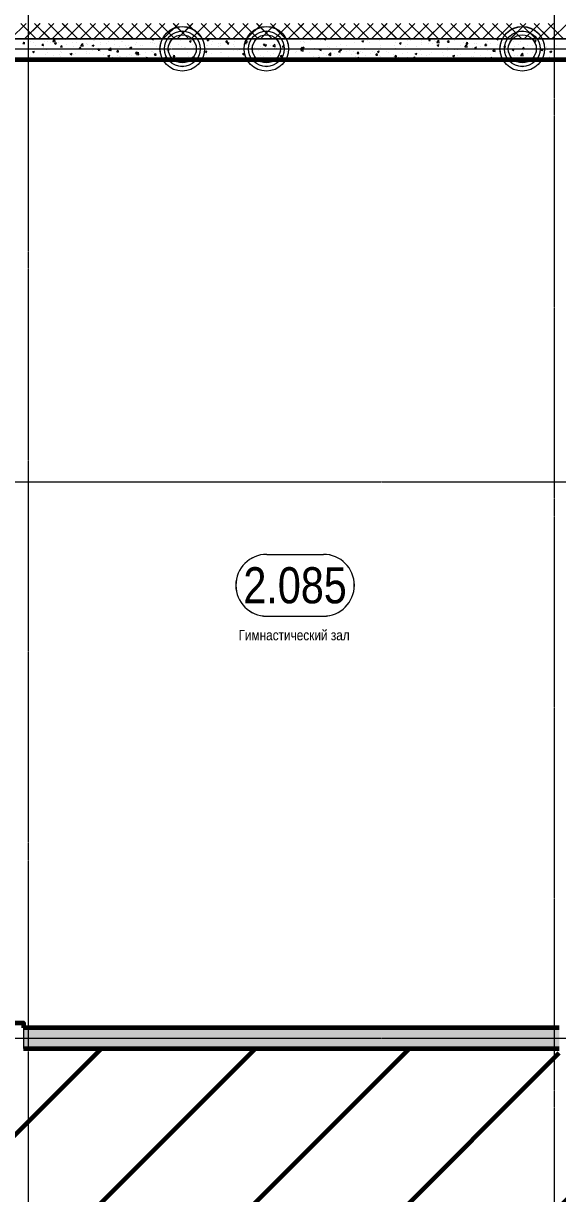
# Model space of a CAD drawing. Header units: millimetres. Extents: x 470010 to 1231400, y -134005 to 421770.
# Drawn here: x 685724 to 690908, y -4221 to 7139 of the extents above; entities that cross this region are included whole.
import ezdxf
from ezdxf.enums import TextEntityAlignment as Align

# ---------------------------------------------------------------- set-up
doc = ezdxf.new("R2010")
doc.units = ezdxf.units.MM
doc.linetypes.add('CENTER2', pattern=[28.575, 19.05, -3.175, 3.175, -3.175])
doc.layers.get('Defpoints').update_dxf_attribs({"color": 140})
for name, color, linetype, lineweight in [('0) шп потолок', 3, 'Continuous', 60), ('АР_Area', 5, 'Continuous', 5), ('АР_Стены ПЕНОблок', 52, 'Continuous', 20), ('АР_Утеплитель', 31, 'Continuous', 0), ('АР_Штриховка', 8, 'Continuous', 0)]:
    doc.layers.add(name, color=color, linetype=linetype, lineweight=lineweight)
doc.layers.add('АР_Делит', color=120, linetype='Continuous', lineweight=0, plot=False)
doc.layers.add('РД_Оси_100', color=7, linetype='Continuous', lineweight=0, true_color=0x525252)
doc.styles.add('style1', font='ARIALN.TTF')

# ---------------------------------------------------------------- blocks, each defined once
blk = doc.blocks.new('СОШ_2200_АР_ОСИ_М100_28.05.24')
at = {"layer": 'РД_Оси_100', "color": 251, "linetype": 'CENTER2', "true_color": 0x636466}
for p, q in [((-5954.958, 96300), (119910, 96300)), ((-5954.958, 90900), (119910, 90900))]:
    blk.add_line(p, q, dxfattribs=at)
for points in [[(13200, -6155), (12900, -5755), (12900, 139538.679), (13220.167, 139939.357)], [(17850, 139938.679), (18000, 139538.679), (18000, -6194.092)], [(119910, 100350), (119410, 100500), (-5454.958, 100500), (-5954.958, 100350)]]:
    blk.add_lwpolyline(points, dxfattribs=at)
blk = doc.blocks.new('MOK-МаркаПом_овал_ареал')
for p, q in [((-2.75, 3), (2.75, 3)), ((-2.75, -3), (2.75, -3))]:
    blk.add_line(p, q)
for centre, radius, start, end in [((-2.75, 0), 3, 90, 270), ((2.75, 0), 3, 270, 90), ((-3.75, 0), 3.5, 0, 0.001)]:
    blk.add_arc(centre, radius, start, end)
at = {"color": 0, "style": 'style1'}
blk.add_attdef('АР-ПОМЕЩЕНИЕ:НОМЕР', text='', height=3.5, dxfattribs=at).set_placement((0, 0), align=Align.MIDDLE)
at = {"layer": 'Defpoints', "color": 2, "style": 'style1'}
blk.add_attdef('АР-ПОМЕЩЕНИЕ:НАИМЕНОВАНИЕ', text='', height=1, dxfattribs=at).set_placement((-0.09, -4.81), align=Align.MIDDLE)
blk = doc.blocks.new('A$C9108343f')
at = {"layer": 'АР_Штриховка', "linetype": 'Continuous', "lineweight": 0, "true_color": 0x000000}
h = blk.add_hatch(dxfattribs=at)
h.set_pattern_fill('AR-CONC', color=18, angle=-315, style=0)
h.set_pattern_definition([(95, (-63444.08, -115658.25), (140.09465, 117.55338), [19.05, -209.55]), (40, (-63444.08, -115658.25), (-160.01845, 110.17673), [15.24, -167.64058]), (145.451445, (-63432.4, -115648.45), (-19.9238, 227.7301), [16.19001, -178.09024]), (91.1842, (-63480, -115622.33), (221.41024, 161.95341), [28.575, -314.325]), (141.63556, (-63461.55, -115608.83), (-7.08662, 342.82676), [24.28502, -267.1356]), (36.18415, (-63480, -115622.33), (-7.08662, 342.82676), [22.85997, -251.45973]), (66, (-63453.06, -115613.35), (179.51998, 34.89515), [19.05, -209.55]), (11, (-63453.06, -115613.35), (-86.53993, 173.9412), [15.24, -167.64]), (116.451445, (-63438.1, -115610.44), (92.98005, 208.83634), [16.19001, -178.08994]), (82.5, (-63444.08, -115658.25), (-57.605469, 61.973414), [0, -165.608, 0, -170.18, 0, -168.275]), (52.5, (-63444.08, -115658.25), (-23.589727, 118.087), [0, -97.028, 0, -161.798, 0, -64.135]), (12.5, (-63484.135, -115698.3), (99.927863, 91.826196), [0, -63.5, 0, -198.12, 0, -262.89]), (2.5, (-63502.1, -115716.26), (86.763904, 122.72239), [0, -82.55, 0, -131.572, 0, -186.69])])
h.paths.add_polyline_path([(20005, 97755), (20005, 97555), (25205, 97555), (25205, 97755)], flags=0)
at = {"layer": '0) шп потолок'}
for points in [[(13363, 97804), (13363, 107155), (31355, 107155), (31355, 97804)], [(19505, 97754), (19505, 97804), (20005, 97804), (20005, 97754)], [(25205, 97754), (20005, 97754)], [(20005, 97555), (25205, 97555)]]:
    blk.add_lwpolyline(points, dxfattribs=at)
at = {"layer": 'АР_Делит', "color": 18, "true_color": 0x000000}
for centre, radius in [((21547, 107258), 216), ((22363, 107258), 216), ((24847, 107258), 216), ((21547, 107258), 173), ((21547, 107258), 136), ((22363, 107258), 173), ((22363, 107258), 136), ((24847, 107258), 173), ((24847, 107258), 136)]:
    blk.add_circle(centre, radius, dxfattribs=at)
at = {"layer": 'АР_Стены ПЕНОблок', "color": 18, "linetype": 'Continuous', "lineweight": 20, "true_color": 0x000000}
for p, q in [((31055, 107355), (11455, 107355)), ((11455, 107155), (31055, 107155)), ((20005, 97755), (20005, 97555)), ((25205, 97755), (20005, 97755)), ((20005, 97555), (25205, 97555))]:
    blk.add_line(p, q, dxfattribs=at)
at = {"layer": 'АР_Утеплитель', "color": 18, "linetype": 'Continuous', "lineweight": 0, "true_color": 0x000000}
blk.add_line((11455, 107355), (31055, 107355), dxfattribs=at)
at = {"layer": 'АР_Штриховка', "color": 18, "linetype": 'Continuous', "lineweight": 0, "true_color": 0x000000}
for p, q in [((19881, 107355), (20031, 107505)), ((20129, 107355), (19979, 107505)), ((20016, 107355), (20166, 107505)), ((20263, 107355), (20113, 107505)), ((20151, 107355), (20301, 107505)), ((20398, 107355), (20248, 107505)), ((20285, 107355), (20435, 107505)), ((20533, 107355), (20383, 107505)), ((20420, 107355), (20570, 107505)), ((20667, 107355), (20517, 107505)), ((20555, 107355), (20705, 107505)), ((20802, 107355), (20652, 107505)), ((20690, 107355), (20840, 107505)), ((20937, 107355), (20787, 107505)), ((20824, 107355), (20974, 107505)), ((21072, 107355), (20922, 107505)), ((20959, 107355), (21109, 107505)), ((21206, 107355), (21056, 107505)), ((21094, 107355), (21244, 107505)), ((21341, 107355), (21191, 107505)), ((21228, 107355), (21378, 107505)), ((21476, 107355), (21326, 107505)), ((21363, 107355), (21513, 107505)), ((21610, 107355), (21460, 107505)), ((21498, 107355), (21648, 107505)), ((21745, 107355), (21595, 107505)), ((21632, 107355), (21782, 107505)), ((21880, 107355), (21730, 107505)), ((21767, 107355), (21917, 107505)), ((22014, 107355), (21864, 107505)), ((21902, 107355), (22052, 107505)), ((22149, 107355), (21999, 107505)), ((22037, 107355), (22187, 107505)), ((22284, 107355), (22134, 107505)), ((22171, 107355), (22321, 107505)), ((22419, 107355), (22269, 107505)), ((22306, 107355), (22456, 107505)), ((22553, 107355), (22403, 107505)), ((22441, 107355), (22591, 107505)), ((22688, 107355), (22538, 107505)), ((22575, 107355), (22725, 107505)), ((22823, 107355), (22673, 107505)), ((22710, 107355), (22860, 107505)), ((22957, 107355), (22807, 107505)), ((22845, 107355), (22995, 107505)), ((23092, 107355), (22942, 107505)), ((22979, 107355), (23129, 107505)), ((23227, 107355), (23077, 107505)), ((23114, 107355), (23264, 107505)), ((23362, 107355), (23212, 107505)), ((23249, 107355), (23399, 107505)), ((23496, 107355), (23346, 107505)), ((23384, 107355), (23534, 107505)), ((23631, 107355), (23481, 107505)), ((23518, 107355), (23668, 107505)), ((23766, 107355), (23616, 107505)), ((23653, 107355), (23803, 107505)), ((23900, 107355), (23750, 107505)), ((23788, 107355), (23938, 107505)), ((24035, 107355), (23885, 107505)), ((23922, 107355), (24072, 107505)), ((24170, 107355), (24020, 107505)), ((24057, 107355), (24207, 107505)), ((24304, 107355), (24154, 107505)), ((24192, 107355), (24342, 107505)), ((24439, 107355), (24289, 107505)), ((24327, 107355), (24477, 107505)), ((24574, 107355), (24424, 107505)), ((24461, 107355), (24611, 107505)), ((24709, 107355), (24559, 107505)), ((24596, 107355), (24746, 107505)), ((24843, 107355), (24693, 107505)), ((24731, 107355), (24881, 107505)), ((24978, 107355), (24828, 107505)), ((24865, 107355), (25015, 107505)), ((25113, 107355), (24963, 107505)), ((25000, 107355), (25150, 107505)), ((25247, 107355), (25097, 107505)), ((25135, 107355), (25285, 107505)), ((20060, 107349), (20060, 107349)), ((20110, 107352), (20110, 107352)), ((20290, 107330), (20310, 107351)), ((20313, 107326), (20310, 107351)), ((20367, 107352), (20367, 107352)), ((20426, 107350), (20426, 107350)), ((21013, 107354), (21013, 107354)), ((21251, 107353), (21257, 107355)), ((21251, 107353), (21264, 107344)), ((21264, 107344), (21268, 107355)), ((21621, 107355), (21621, 107355)), ((21788, 107340), (21800, 107355)), ((21803, 107339), (21800, 107355)), ((22214, 107355), (22214, 107355)), ((22342, 107353), (22342, 107353)), ((22829, 107350), (22829, 107350)), ((22884, 107351), (22884, 107351)), ((22925, 107354), (22929, 107355)), ((22925, 107353), (22938, 107345)), ((22938, 107345), (22941, 107355)), ((23458, 107354), (23458, 107354)), ((23477, 107354), (23477, 107354)), ((23769, 107355), (23772, 107355)), ((23772, 107355), (23772, 107355)), ((23939, 107340), (23951, 107355)), ((23954, 107339), (23951, 107355)), ((24255, 107349), (24255, 107349)), ((24598, 107354), (24611, 107345)), ((24599, 107354), (24601, 107355)), ((24611, 107345), (24614, 107355)), ((24809, 107349), (24809, 107349)), ((20001, 107309), (20013, 107323)), ((20001, 107309), (20016, 107307)), ((20017, 107307), (20014, 107323)), ((20043, 107252), (20043, 107252)), ((20072, 107333), (20072, 107333)), ((20095, 107230), (20112, 107237)), ((20107, 107316), (20107, 107316)), ((20107, 107260), (20107, 107260)), ((20107, 107221), (20112, 107237)), ((20121, 107293), (20121, 107293)), ((20183, 107293), (20196, 107307)), ((20183, 107293), (20198, 107291)), ((20199, 107292), (20196, 107307)), ((20203, 107273), (20203, 107273)), ((20208, 107327), (20208, 107327)), ((20232, 107248), (20232, 107248)), ((20235, 107333), (20235, 107333)), ((20269, 107318), (20269, 107318)), ((20290, 107330), (20313, 107326)), ((20308, 107312), (20326, 107319)), ((20308, 107312), (20321, 107303)), ((20321, 107303), (20326, 107318)), ((20344, 107321), (20344, 107321)), ((20363, 107294), (20363, 107294)), ((20364, 107267), (20364, 107267)), ((20365, 107277), (20378, 107291)), ((20365, 107277), (20381, 107276)), ((20381, 107276), (20378, 107291)), ((20417, 107344), (20417, 107344)), ((20427, 107302), (20427, 107302)), ((20479, 107316), (20479, 107316)), ((20494, 107285), (20494, 107285)), ((20514, 107255), (20514, 107255)), ((20523, 107315), (20523, 107315)), ((20548, 107261), (20560, 107275)), ((20548, 107261), (20563, 107260)), ((20563, 107260), (20560, 107276)), ((20561, 107344), (20561, 107344)), ((20561, 107288), (20581, 107309)), ((20561, 107288), (20584, 107284)), ((20584, 107284), (20581, 107309)), ((20615, 107310), (20615, 107310)), ((20617, 107236), (20617, 107236)), ((20623, 107301), (20623, 107301)), ((20663, 107280), (20663, 107280)), ((20673, 107291), (20691, 107298)), ((20673, 107291), (20686, 107283)), ((20680, 107244), (20680, 107244)), ((20683, 107336), (20683, 107336)), ((20686, 107283), (20691, 107298)), ((20697, 107338), (20697, 107338)), ((20730, 107245), (20742, 107260)), ((20730, 107245), (20745, 107244)), ((20745, 107244), (20742, 107260)), ((20747, 107344), (20747, 107344)), ((20750, 107304), (20750, 107304)), ((20751, 107236), (20751, 107236)), ((20755, 107320), (20755, 107320)), ((20776, 107257), (20776, 107257)), ((20811, 107306), (20811, 107306)), ((20832, 107333), (20832, 107333)), ((20832, 107246), (20852, 107266)), ((20833, 107246), (20855, 107242)), ((20855, 107242), (20852, 107266)), ((20882, 107254), (20882, 107254)), ((20885, 107338), (20885, 107338)), ((20886, 107298), (20886, 107298)), ((20912, 107229), (20924, 107244)), ((20927, 107228), (20925, 107244)), ((20937, 107278), (20937, 107278)), ((20959, 107331), (20959, 107331)), ((20968, 107327), (20968, 107327)), ((21000, 107286), (21000, 107286)), ((21010, 107270), (21010, 107270)), ((21022, 107293), (21022, 107293)), ((21038, 107271), (21056, 107278)), ((21038, 107271), (21051, 107262)), ((21051, 107262), (21056, 107278)), ((21097, 107299), (21097, 107299)), ((21104, 107321), (21104, 107321)), ((21142, 107289), (21142, 107289)), ((21157, 107287), (21157, 107287)), ((21239, 107315), (21239, 107315)), ((21257, 107320), (21257, 107320)), ((21273, 107307), (21273, 107307)), ((21293, 107281), (21293, 107281)), ((21321, 107328), (21321, 107328)), ((21350, 107241), (21350, 107241)), ((21375, 107310), (21375, 107310)), ((21393, 107256), (21393, 107256)), ((21398, 107239), (21398, 107239)), ((21401, 107323), (21401, 107323)), ((21403, 107251), (21421, 107258)), ((21403, 107251), (21416, 107242)), ((21416, 107242), (21421, 107257)), ((21417, 107341), (21417, 107341)), ((21428, 107276), (21428, 107276)), ((21510, 107304), (21510, 107304)), ((21510, 107262), (21510, 107262)), ((21530, 107258), (21530, 107258)), ((21533, 107342), (21533, 107342)), ((21541, 107281), (21541, 107281)), ((21564, 107270), (21564, 107270)), ((21574, 107270), (21574, 107270)), ((21616, 107333), (21629, 107324)), ((21617, 107333), (21634, 107340)), ((21629, 107324), (21634, 107339)), ((21646, 107298), (21646, 107298)), ((21660, 107275), (21660, 107275)), ((21670, 107283), (21670, 107283)), ((21689, 107307), (21689, 107307)), ((21700, 107264), (21700, 107264)), ((21750, 107251), (21750, 107251)), ((21768, 107230), (21786, 107237)), ((21781, 107222), (21786, 107237)), ((21782, 107293), (21782, 107293)), ((21788, 107340), (21803, 107339)), ((21788, 107292), (21788, 107292)), ((21831, 107304), (21831, 107304)), ((21835, 107258), (21835, 107258)), ((21837, 107332), (21837, 107332)), ((21894, 107313), (21894, 107313)), ((21898, 107277), (21898, 107277)), ((21917, 107287), (21917, 107287)), ((21920, 107311), (21920, 107311)), ((21970, 107324), (21982, 107339)), ((21970, 107324), (21985, 107323)), ((21971, 107253), (21971, 107253)), ((21981, 107312), (21994, 107304)), ((21985, 107323), (21982, 107339)), ((21982, 107312), (21999, 107319)), ((21990, 107325), (21990, 107325)), ((21994, 107304), (21999, 107319)), ((22046, 107302), (22046, 107302)), ((22048, 107244), (22048, 107244)), ((22051, 107329), (22051, 107329)), ((22053, 107281), (22053, 107281)), ((22084, 107246), (22084, 107246)), ((22106, 107247), (22106, 107247)), ((22147, 107255), (22147, 107255)), ((22151, 107346), (22151, 107346)), ((22152, 107309), (22164, 107323)), ((22152, 107309), (22167, 107307)), ((22154, 107325), (22174, 107346)), ((22154, 107325), (22177, 107321)), ((22168, 107307), (22165, 107323)), ((22177, 107322), (22174, 107346)), ((22176, 107260), (22176, 107260)), ((22179, 107345), (22179, 107345)), ((22188, 107275), (22188, 107275)), ((22194, 107327), (22194, 107327)), ((22242, 107241), (22242, 107241)), ((22244, 107267), (22244, 107267)), ((22291, 107239), (22291, 107239)), ((22308, 107279), (22308, 107279)), ((22324, 107270), (22324, 107270)), ((22334, 107293), (22346, 107307)), ((22334, 107293), (22349, 107291)), ((22346, 107292), (22359, 107283)), ((22350, 107291), (22347, 107307)), ((22347, 107292), (22364, 107299)), ((22359, 107283), (22364, 107299)), ((22377, 107235), (22377, 107235)), ((22404, 107288), (22404, 107288)), ((22425, 107283), (22445, 107304)), ((22425, 107283), (22448, 107279)), ((22438, 107297), (22438, 107297)), ((22439, 107264), (22439, 107264)), ((22448, 107280), (22445, 107304)), ((22459, 107264), (22459, 107264)), ((22468, 107297), (22468, 107297)), ((22516, 107277), (22529, 107291)), ((22516, 107277), (22532, 107275)), ((22532, 107275), (22529, 107291)), ((22564, 107309), (22564, 107309)), ((22567, 107314), (22567, 107314)), ((22587, 107289), (22587, 107289)), ((22595, 107258), (22595, 107258)), ((22695, 107248), (22695, 107248)), ((22696, 107241), (22716, 107262)), ((22696, 107241), (22719, 107237)), ((22698, 107333), (22698, 107333)), ((22699, 107261), (22711, 107275)), ((22699, 107261), (22714, 107259)), ((22714, 107259), (22711, 107275)), ((22712, 107272), (22729, 107279)), ((22712, 107272), (22724, 107263)), ((22719, 107238), (22716, 107262)), ((22721, 107239), (22721, 107239)), ((22724, 107330), (22724, 107330)), ((22724, 107263), (22729, 107278)), ((22731, 107252), (22731, 107252)), ((22736, 107315), (22736, 107315)), ((22788, 107339), (22788, 107339)), ((22817, 107251), (22817, 107251)), ((22826, 107266), (22826, 107266)), ((22866, 107247), (22866, 107247)), ((22881, 107245), (22893, 107259)), ((22881, 107245), (22896, 107243)), ((22884, 107340), (22884, 107340)), ((22896, 107243), (22893, 107259)), ((22954, 107282), (22954, 107282)), ((22978, 107272), (22978, 107272)), ((23002, 107241), (23002, 107241)), ((23041, 107281), (23041, 107281)), ((23063, 107229), (23075, 107243)), ((23078, 107228), (23075, 107243)), ((23077, 107251), (23094, 107258)), ((23077, 107251), (23089, 107243)), ((23086, 107301), (23086, 107301)), ((23089, 107243), (23094, 107258)), ((23137, 107293), (23137, 107293)), ((23137, 107235), (23137, 107235)), ((23170, 107240), (23170, 107240)), ((23213, 107235), (23213, 107235)), ((23216, 107319), (23216, 107319)), ((23290, 107333), (23308, 107340)), ((23290, 107333), (23303, 107325)), ((23298, 107315), (23298, 107315)), ((23303, 107325), (23308, 107340)), ((23318, 107265), (23318, 107265)), ((23342, 107251), (23342, 107251)), ((23345, 107335), (23345, 107335)), ((23361, 107323), (23361, 107323)), ((23391, 107235), (23391, 107235)), ((23442, 107231), (23459, 107238)), ((23454, 107222), (23459, 107238)), ((23458, 107336), (23458, 107336)), ((23466, 107290), (23466, 107290)), ((23474, 107270), (23474, 107270)), ((23527, 107235), (23527, 107235)), ((23551, 107257), (23551, 107257)), ((23594, 107348), (23594, 107348)), ((23604, 107288), (23604, 107288)), ((23614, 107316), (23614, 107316)), ((23615, 107265), (23615, 107265)), ((23655, 107313), (23673, 107320)), ((23655, 107313), (23668, 107304)), ((23668, 107304), (23673, 107320)), ((23675, 107260), (23675, 107260)), ((23711, 107278), (23711, 107278)), ((23729, 107342), (23729, 107342)), ((23732, 107304), (23732, 107304)), ((23762, 107341), (23762, 107341)), ((23823, 107285), (23823, 107285)), ((23861, 107238), (23861, 107238)), ((23864, 107323), (23864, 107323)), ((23865, 107336), (23865, 107336)), ((23871, 107299), (23871, 107299)), ((23935, 107307), (23935, 107307)), ((23939, 107340), (23954, 107339)), ((23971, 107311), (23971, 107311)), ((23992, 107256), (23992, 107256)), ((23995, 107341), (23995, 107341)), ((24000, 107331), (24000, 107331)), ((24018, 107320), (24038, 107341)), ((24018, 107320), (24041, 107317)), ((24020, 107293), (24038, 107299)), ((24020, 107292), (24033, 107284)), ((24031, 107320), (24031, 107320)), ((24033, 107284), (24038, 107299)), ((24041, 107317), (24038, 107341)), ((24119, 107336), (24119, 107336)), ((24120, 107273), (24120, 107273)), ((24121, 107324), (24133, 107339)), ((24121, 107324), (24136, 107323)), ((24125, 107241), (24125, 107241)), ((24136, 107323), (24133, 107339)), ((24136, 107325), (24136, 107325)), ((24188, 107249), (24188, 107249)), ((24192, 107341), (24192, 107341)), ((24216, 107247), (24216, 107247)), ((24252, 107292), (24252, 107292)), ((24272, 107319), (24272, 107319)), ((24285, 107262), (24285, 107262)), ((24289, 107278), (24309, 107299)), ((24289, 107278), (24312, 107275)), ((24303, 107308), (24315, 107323)), ((24303, 107308), (24318, 107307)), ((24312, 107275), (24309, 107299)), ((24318, 107307), (24316, 107323)), ((24364, 107273), (24364, 107273)), ((24382, 107310), (24382, 107310)), ((24385, 107272), (24403, 107279)), ((24385, 107272), (24398, 107264)), ((24398, 107264), (24403, 107279)), ((24407, 107313), (24407, 107313)), ((24445, 107283), (24445, 107283)), ((24485, 107292), (24497, 107307)), ((24485, 107292), (24500, 107291)), ((24501, 107291), (24498, 107307)), ((24507, 107241), (24507, 107241)), ((24509, 107291), (24509, 107291)), ((24510, 107326), (24510, 107326)), ((24512, 107298), (24512, 107298)), ((24543, 107308), (24543, 107308)), ((24560, 107236), (24580, 107257)), ((24560, 107236), (24583, 107233)), ((24583, 107233), (24580, 107257)), ((24605, 107304), (24605, 107304)), ((24639, 107260), (24639, 107260)), ((24642, 107345), (24642, 107345)), ((24661, 107324), (24661, 107324)), ((24667, 107276), (24680, 107291)), ((24667, 107276), (24683, 107275)), ((24678, 107302), (24678, 107302)), ((24683, 107275), (24680, 107291)), ((24750, 107252), (24768, 107259)), ((24750, 107252), (24763, 107243)), ((24763, 107243), (24768, 107259)), ((24765, 107325), (24765, 107325)), ((24770, 107278), (24770, 107278)), ((24814, 107296), (24814, 107296)), ((24829, 107333), (24829, 107333)), ((24850, 107260), (24862, 107275)), ((24850, 107260), (24865, 107259)), ((24858, 107246), (24858, 107246)), ((24865, 107259), (24862, 107275)), ((24898, 107294), (24898, 107294)), ((24925, 107346), (24925, 107346)), ((24950, 107291), (24950, 107291)), ((24964, 107334), (24981, 107341)), ((24964, 107334), (24976, 107325)), ((24976, 107325), (24981, 107340)), ((25019, 107267), (25019, 107267)), ((25030, 107313), (25030, 107313)), ((25032, 107245), (25044, 107259)), ((25032, 107245), (25047, 107243)), ((25047, 107243), (25044, 107259)), ((25082, 107275), (25082, 107275)), ((25085, 107285), (25085, 107285)), ((25094, 107248), (25094, 107248)), ((25115, 107232), (25133, 107238)), ((25128, 107223), (25133, 107238)), ((25157, 107247), (25157, 107247)), ((25160, 107331), (25160, 107331)), ((25178, 107288), (25178, 107288)), ((20040, 107160), (20040, 107160)), ((20070, 107179), (20070, 107179)), ((20095, 107230), (20107, 107221)), ((20104, 107232), (20104, 107232)), ((20104, 107232), (20104, 107232)), ((20136, 107172), (20136, 107172)), ((20218, 107204), (20218, 107204)), ((20229, 107163), (20229, 107163)), ((20240, 107226), (20240, 107226)), ((20296, 107194), (20296, 107194)), ((20360, 107202), (20360, 107202)), ((20361, 107183), (20361, 107183)), ((20366, 107230), (20366, 107230)), ((20375, 107221), (20375, 107221)), ((20456, 107215), (20456, 107215)), ((20460, 107210), (20477, 107216)), ((20460, 107209), (20472, 107201)), ((20472, 107201), (20477, 107216)), ((20491, 107200), (20491, 107200)), ((20511, 107215), (20511, 107215)), ((20620, 107217), (20620, 107217)), ((20646, 107209), (20646, 107209)), ((20710, 107157), (20710, 107157)), ((20782, 107203), (20782, 107203)), ((20825, 107189), (20842, 107196)), ((20825, 107189), (20837, 107180)), ((20837, 107180), (20842, 107196)), ((20870, 107178), (20870, 107178)), ((20879, 107169), (20879, 107169)), ((20912, 107229), (20927, 107228)), ((20917, 107198), (20917, 107198)), ((20934, 107186), (20934, 107186)), ((20948, 107180), (20948, 107180)), ((21007, 107185), (21007, 107185)), ((21030, 107199), (21030, 107199)), ((21053, 107192), (21053, 107192)), ((21094, 107213), (21106, 107228)), ((21094, 107213), (21109, 107212)), ((21096, 107205), (21096, 107205)), ((21104, 107204), (21123, 107224)), ((21104, 107204), (21126, 107200)), ((21110, 107212), (21107, 107228)), ((21126, 107200), (21123, 107224)), ((21139, 107204), (21139, 107204)), ((21189, 107186), (21189, 107186)), ((21190, 107220), (21190, 107220)), ((21190, 107169), (21207, 107176)), ((21190, 107169), (21202, 107160)), ((21202, 107160), (21207, 107176)), ((21245, 107231), (21245, 107231)), ((21254, 107228), (21254, 107228)), ((21269, 107222), (21269, 107222)), ((21276, 107197), (21289, 107212)), ((21276, 107197), (21292, 107196)), ((21292, 107196), (21289, 107212)), ((21305, 107175), (21305, 107175)), ((21324, 107181), (21324, 107181)), ((21375, 107162), (21394, 107182)), ((21375, 107162), (21397, 107158)), ((21397, 107158), (21394, 107182)), ((21443, 107162), (21443, 107162)), ((21454, 107200), (21454, 107200)), ((21459, 107181), (21471, 107196)), ((21459, 107181), (21474, 107180)), ((21460, 107175), (21460, 107175)), ((21474, 107180), (21471, 107196)), ((21507, 107170), (21507, 107170)), ((21527, 107173), (21527, 107173)), ((21572, 107155), (21572, 107155)), ((21572, 107155), (21572, 107155)), ((21595, 107169), (21595, 107169)), ((21602, 107226), (21602, 107226)), ((21603, 107183), (21603, 107183)), ((21641, 107165), (21653, 107180)), ((21641, 107165), (21656, 107164)), ((21656, 107164), (21653, 107180)), ((21657, 107191), (21657, 107191)), ((21731, 107163), (21731, 107163)), ((21764, 107204), (21764, 107204)), ((21768, 107230), (21781, 107222)), ((21785, 107207), (21785, 107207)), ((21827, 107212), (21827, 107212)), ((21828, 107155), (21835, 107164)), ((21837, 107155), (21835, 107164)), ((21847, 107162), (21847, 107162)), ((21867, 107158), (21867, 107158)), ((21917, 107226), (21917, 107226)), ((21923, 107225), (21923, 107225)), ((21995, 107188), (21995, 107188)), ((22045, 107160), (22045, 107160)), ((22133, 107210), (22151, 107217)), ((22133, 107210), (22146, 107201)), ((22143, 107213), (22143, 107213)), ((22146, 107201), (22151, 107217)), ((22173, 107176), (22173, 107176)), ((22177, 107167), (22177, 107167)), ((22305, 107195), (22305, 107195)), ((22337, 107188), (22337, 107188)), ((22401, 107196), (22401, 107196)), ((22435, 107213), (22435, 107213)), ((22497, 107209), (22497, 107209)), ((22498, 107190), (22516, 107197)), ((22498, 107190), (22511, 107181)), ((22511, 107181), (22516, 107196)), ((22513, 107230), (22513, 107230)), ((22563, 107229), (22563, 107229)), ((22649, 107224), (22649, 107224)), ((22657, 107230), (22657, 107230)), ((22692, 107163), (22692, 107163)), ((22725, 107163), (22725, 107163)), ((22784, 107218), (22784, 107218)), ((22823, 107181), (22823, 107181)), ((22863, 107169), (22881, 107176)), ((22863, 107169), (22876, 107161)), ((22873, 107189), (22873, 107189)), ((22876, 107161), (22881, 107176)), ((22911, 107172), (22911, 107172)), ((22920, 107213), (22920, 107213)), ((22951, 107198), (22951, 107198)), ((22967, 107199), (22987, 107220)), ((22967, 107199), (22990, 107195)), ((22974, 107181), (22974, 107181)), ((22990, 107195), (22987, 107220)), ((23021, 107214), (23021, 107214)), ((23055, 107207), (23055, 107207)), ((23063, 107229), (23078, 107227)), ((23071, 107193), (23071, 107193)), ((23082, 107158), (23082, 107158)), ((23083, 107217), (23083, 107217)), ((23191, 107201), (23191, 107201)), ((23230, 107184), (23230, 107184)), ((23231, 107214), (23231, 107214)), ((23239, 107157), (23258, 107178)), ((23239, 107157), (23250, 107155)), ((23244, 107155), (23246, 107156)), ((23245, 107213), (23257, 107227)), ((23245, 107213), (23260, 107212)), ((23246, 107155), (23246, 107156)), ((23261, 107212), (23258, 107228)), ((23261, 107155), (23258, 107178)), ((23273, 107229), (23273, 107229)), ((23295, 107223), (23295, 107223)), ((23327, 107195), (23327, 107195)), ((23339, 107166), (23339, 107166)), ((23378, 107209), (23378, 107209)), ((23409, 107224), (23409, 107224)), ((23427, 107197), (23440, 107212)), ((23427, 107197), (23443, 107196)), ((23443, 107196), (23440, 107212)), ((23442, 107231), (23454, 107222)), ((23462, 107190), (23462, 107190)), ((23470, 107185), (23470, 107185)), ((23484, 107156), (23484, 107156)), ((23544, 107218), (23544, 107218)), ((23548, 107165), (23548, 107165)), ((23598, 107184), (23598, 107184)), ((23601, 107203), (23601, 107203)), ((23610, 107181), (23622, 107196)), ((23610, 107181), (23625, 107180)), ((23625, 107180), (23622, 107196)), ((23644, 107177), (23644, 107177)), ((23680, 107212), (23680, 107212)), ((23729, 107219), (23729, 107219)), ((23733, 107178), (23733, 107178)), ((23772, 107171), (23772, 107171)), ((23792, 107165), (23804, 107180)), ((23792, 107165), (23807, 107164)), ((23807, 107164), (23804, 107180)), ((23805, 107199), (23805, 107199)), ((23807, 107211), (23824, 107217)), ((23807, 107210), (23819, 107202)), ((23815, 107207), (23815, 107207)), ((23819, 107202), (23824, 107217)), ((23868, 107207), (23868, 107207)), ((23869, 107172), (23869, 107172)), ((23920, 107197), (23920, 107197)), ((23951, 107201), (23951, 107201)), ((23964, 107220), (23964, 107220)), ((23979, 107155), (23986, 107164)), ((23988, 107155), (23986, 107164)), ((23988, 107172), (23988, 107172)), ((24005, 107167), (24005, 107167)), ((24068, 107222), (24068, 107222)), ((24087, 107195), (24087, 107195)), ((24117, 107188), (24117, 107188)), ((24140, 107161), (24140, 107161)), ((24172, 107190), (24190, 107197)), ((24172, 107190), (24184, 107182)), ((24184, 107182), (24189, 107197)), ((24218, 107162), (24218, 107162)), ((24222, 107189), (24222, 107189)), ((24249, 107207), (24249, 107207)), ((24276, 107155), (24276, 107155)), ((24358, 107184), (24358, 107184)), ((24378, 107183), (24378, 107183)), ((24379, 107225), (24379, 107225)), ((24442, 107191), (24442, 107191)), ((24493, 107178), (24493, 107178)), ((24504, 107157), (24504, 107157)), ((24537, 107170), (24555, 107177)), ((24537, 107170), (24549, 107161)), ((24538, 107204), (24538, 107204)), ((24549, 107161), (24554, 107177)), ((24629, 107172), (24629, 107172)), ((24636, 107176), (24636, 107176)), ((24650, 107172), (24650, 107172)), ((24698, 107225), (24698, 107225)), ((24762, 107233), (24762, 107233)), ((24765, 107166), (24765, 107166)), ((24767, 107194), (24767, 107194)), ((24798, 107198), (24798, 107198)), ((24831, 107194), (24851, 107215)), ((24831, 107194), (24854, 107191)), ((24854, 107191), (24851, 107215)), ((24895, 107210), (24895, 107210)), ((24900, 107161), (24900, 107161)), ((24916, 107155), (24920, 107156)), ((24919, 107155), (24920, 107156)), ((24946, 107223), (24946, 107223)), ((24952, 107167), (24952, 107167)), ((25007, 107167), (25007, 107167)), ((25015, 107175), (25015, 107175)), ((25027, 107229), (25027, 107229)), ((25036, 107155), (25036, 107155)), ((25105, 107155), (25122, 107173)), ((25112, 107188), (25112, 107188)), ((25115, 107231), (25128, 107223)), ((25124, 107155), (25122, 107173)), ((25154, 107162), (25154, 107162)), ((25155, 107193), (25155, 107193))]:
    blk.add_line(p, q, dxfattribs=at)
at = {"layer": 'АР_Area', "color": 18, "linetype": 'Continuous', "lineweight": 15, "true_color": 0x000000, "xscale": 100, "yscale": 100, "zscale": 100}
blk.add_blockref('MOK-МаркаПом_овал_ареал', (22642, 102051), dxfattribs=at).add_auto_attribs({'АР-ПОМЕЩЕНИЕ:НОМЕР': '2.085', 'АР-ПОМЕЩЕНИЕ:НАИМЕНОВАНИЕ': 'Гимнастический зал'})
at = {"layer": 'РД_Оси_100'}
blk.add_blockref('СОШ_2200_АР_ОСИ_М100_28.05.24', (7155, 6755), dxfattribs=at)
at = {"layer": 'Defpoints', "color": 18, "true_color": 0x000000, "style": 'style1'}
for p in [(143949, 316089), (143975, 281640), (143890, 273245), (143840, 264277), (143968, 254892), (12252, 104178), (12383, 96023)]:
    blk.add_attdef('АР-ПОМЕЩЕНИЕ:НАИМЕНОВАНИЕ', text='', height=100, dxfattribs=at).set_placement(p, align=Align.MIDDLE)
at = {"layer": 'Defpoints', "color": 18, "true_color": 0x000000, "style": 'style1', "flags": 8}
for p in [(143951, 279099), (143848, 269251), (143875, 260094), (144050, 250825), (163419, 238153), (155897, 237966), (183037, 237966), (143343, 237876)]:
    blk.add_attdef('АР-ПОМЕЩЕНИЕ:НАИМЕНОВАНИЕ', text='', height=100, dxfattribs=at).set_placement(p, align=Align.MIDDLE)

msp = doc.modelspace()

# ---------------------------------------------------------------- hatches: boundary and pattern name
at = {"layer": '0) шп потолок'}
h = msp.add_hatch(dxfattribs=at)
h.set_pattern_fill('ANSI31', color=3, scale=333)
h.paths.add_polyline_path([(692573.57, -5368.49), (692340.917, -5368.49), (692340.917, -4949.182), (692340.917, -4948.816), (692557.589, -4948.816), (692557.589, -3260.628), (692340.917, -3260.628), (692340.917, -2811.242), (691447.991, -2811.242), (691423.57, -2835.663), (691423.57, -3061.242), (690923.57, -3061.242), (690923.57, -2811.242), (685723.57, -2811.242), (685723.57, -3061.242), (685223.57, -3061.242), (685223.57, -2811.242), (679436.899, -2811.242), (679423.57, -2824.571), (679423.57, -3061.242), (678923.57, -3061.242), (678923.57, -2811.242), (674843.57, -2811.242), (674843.57, -3131.242), (672973.57, -3131.242), (672973.57, -4861.242), (673273.57, -4861.242), (673273.57, -4948.816), (678973.57, -4948.816), (678973.57, -4911.242), (679373.57, -4911.242), (685273.57, -4937.019), (685273.57, -4911.242), (685673.57, -4911.242), (687973.686, -4948.816), (687973.686, -5011.242), (687973.944, -5011.242), (687973.944, -8731.242), (690973.57, -8731.242), (690973.57, -6211.242), (692573.57, -6211.242)])
at = {"layer": 'АР_Штриховка', "linetype": 'Continuous', "lineweight": 0, "true_color": 0x000000}
h = msp.add_hatch(dxfattribs=at)
h.set_pattern_fill('AR-CONC', color=18, angle=-315, style=0)
h.set_pattern_definition([(95, (602274.53, -216024.49), (140.09465, 117.55338), [19.05, -209.55]), (40, (602274.53, -216024.5), (-160.01845, 110.17673), [15.24, -167.64058]), (145.451445, (602286.2, -216014.7), (-19.9238, 227.7301), [16.19001, -178.09024]), (91.1842, (602238.6, -215988.57), (221.41024, 161.95341), [28.575, -314.325]), (141.63556, (602257.06, -215975.07), (-7.08662, 342.82676), [24.28502, -267.1356]), (36.18415, (602238.6, -215988.57), (-7.08662, 342.82676), [22.85997, -251.45973]), (66, (602265.55, -215979.59), (179.51998, 34.89515), [19.05, -209.55]), (11, (602265.55, -215979.59), (-86.53993, 173.9412), [15.24, -167.64]), (116.451445, (602280.51, -215976.68), (92.98005, 208.83634), [16.19001, -178.08994]), (82.5, (602274.53, -216024.49), (-57.605469, 61.973414), [0, -165.608, 0, -170.18, 0, -168.275]), (52.5, (602274.53, -216024.49), (-23.589727, 118.087), [0, -97.028, 0, -161.798, 0, -64.135]), (12.5, (602234.48, -216064.544), (99.927863, 91.826196), [0, -63.5, 0, -198.12, 0, -262.89]), (2.5, (602216.52, -216082.5), (86.763904, 122.72239), [0, -82.55, 0, -131.572, 0, -186.69])])
h.paths.add_polyline_path([(685723.573, -2611.242), (685723.573, -2811.242), (690923.57, -2811.242), (690923.57, -2611.242)], flags=0)

# ---------------------------------------------------------------- linework, layer by layer
at = {"layer": '0) шп потолок'}
for points in [[(679082.014, -2562.566), (679082.014, 6788.994), (697073.57, 6788.994), (697073.57, -2562.566)], [(685223.57, -2612.566), (685223.57, -2562.566), (685723.573, -2562.566), (685723.573, -2612.566)], [(690923.57, -2612.566), (685723.573, -2612.566)], [(685723.57, -2811.242), (690923.57, -2811.242)]]:
    msp.add_lwpolyline(points, dxfattribs=at)
at = {"layer": 'АР_Делит', "color": 18, "true_color": 0x000000}
for centre, radius in [((687265.49, 6892.145), 216.336), ((687265.49, 6892.145), 173.036), ((688081.65, 6892.145), 216.336), ((688081.65, 6892.145), 173.036), ((690565.49, 6892.145), 216.336), ((690565.49, 6892.145), 173.036), ((687265.49, 6892.145), 136.212), ((688081.65, 6892.145), 136.212), ((690565.49, 6892.145), 136.212)]:
    msp.add_circle(centre, radius, dxfattribs=at)
at = {"layer": 'АР_Стены ПЕНОблок', "color": 18, "linetype": 'Continuous', "lineweight": 20, "true_color": 0x000000}
for p, q in [((696773.57, 6988.758), (677173.57, 6988.758)), ((677173.57, 6788.758), (696773.57, 6788.758)), ((685723.573, -2611.242), (685723.573, -2811.242)), ((690923.57, -2611.242), (685723.573, -2611.242)), ((685723.573, -2811.242), (690923.57, -2811.242))]:
    msp.add_line(p, q, dxfattribs=at)
at = {"layer": 'АР_Утеплитель', "color": 18, "linetype": 'Continuous', "lineweight": 0, "true_color": 0x000000}
msp.add_line((677173.57, 6988.758), (696773.57, 6988.758), dxfattribs=at)
at = {"layer": 'АР_Штриховка', "color": 18, "linetype": 'Continuous', "lineweight": 0, "true_color": 0x000000}
for p, q in [((685599.895, 6988.758), (685749.895, 7138.758)), ((685847.223, 6988.758), (685697.223, 7138.758)), ((685734.599, 6988.758), (685884.599, 7138.758)), ((685981.927, 6988.758), (685831.927, 7138.758)), ((685869.303, 6988.758), (686019.303, 7138.758)), ((686116.631, 6988.758), (685966.631, 7138.758)), ((686004.006, 6988.758), (686154.006, 7138.758)), ((686251.335, 6988.758), (686101.335, 7138.758)), ((686138.71, 6988.758), (686288.71, 7138.758)), ((686386.039, 6988.758), (686236.039, 7138.758)), ((686273.414, 6988.758), (686423.414, 7138.758)), ((686520.743, 6988.758), (686370.743, 7138.758)), ((686408.118, 6988.758), (686558.118, 7138.758)), ((686655.446, 6988.758), (686505.446, 7138.758)), ((686542.822, 6988.758), (686692.822, 7138.758)), ((686790.15, 6988.758), (686640.15, 7138.758)), ((686677.526, 6988.758), (686827.526, 7138.758)), ((686924.854, 6988.758), (686774.854, 7138.758)), ((686812.229, 6988.758), (686962.229, 7138.758)), ((687059.558, 6988.758), (686909.558, 7138.758)), ((686946.933, 6988.758), (687096.933, 7138.758)), ((687194.262, 6988.758), (687044.262, 7138.758)), ((687081.637, 6988.758), (687231.637, 7138.758)), ((687328.966, 6988.758), (687178.966, 7138.758)), ((687216.341, 6988.758), (687366.341, 7138.758)), ((687463.67, 6988.758), (687313.67, 7138.758)), ((687351.045, 6988.758), (687501.045, 7138.758)), ((687598.373, 6988.758), (687448.373, 7138.758)), ((687485.749, 6988.758), (687635.749, 7138.758)), ((687733.077, 6988.758), (687583.077, 7138.758)), ((687620.452, 6988.758), (687770.452, 7138.758)), ((687867.781, 6988.758), (687717.781, 7138.758)), ((687755.156, 6988.758), (687905.156, 7138.758)), ((688002.485, 6988.758), (687852.485, 7138.758)), ((687889.86, 6988.758), (688039.86, 7138.758)), ((688137.189, 6988.758), (687987.189, 7138.758)), ((688024.564, 6988.758), (688174.564, 7138.758)), ((688271.893, 6988.758), (688121.893, 7138.758)), ((688159.268, 6988.758), (688309.268, 7138.758)), ((688406.596, 6988.758), (688256.596, 7138.758)), ((688293.972, 6988.758), (688443.972, 7138.758)), ((688541.3, 6988.758), (688391.3, 7138.758)), ((688428.676, 6988.758), (688578.676, 7138.758)), ((688676.004, 6988.758), (688526.004, 7138.758)), ((688563.379, 6988.758), (688713.379, 7138.758)), ((688810.708, 6988.758), (688660.708, 7138.758)), ((688698.083, 6988.758), (688848.083, 7138.758)), ((688945.412, 6988.758), (688795.412, 7138.758)), ((688832.787, 6988.758), (688982.787, 7138.758)), ((689080.116, 6988.758), (688930.116, 7138.758)), ((688967.491, 6988.758), (689117.491, 7138.758)), ((689214.819, 6988.758), (689064.819, 7138.758)), ((689102.195, 6988.758), (689252.195, 7138.758)), ((689349.523, 6988.758), (689199.523, 7138.758)), ((689236.899, 6988.758), (689386.899, 7138.758)), ((689484.227, 6988.758), (689334.227, 7138.758)), ((689371.602, 6988.758), (689521.602, 7138.758)), ((689618.931, 6988.758), (689468.931, 7138.758)), ((689506.306, 6988.758), (689656.306, 7138.758)), ((689753.635, 6988.758), (689603.635, 7138.758)), ((689641.01, 6988.758), (689791.01, 7138.758)), ((689888.339, 6988.758), (689738.339, 7138.758)), ((689775.714, 6988.758), (689925.714, 7138.758)), ((690023.043, 6988.758), (689873.043, 7138.758)), ((689910.418, 6988.758), (690060.418, 7138.758)), ((690157.746, 6988.758), (690007.746, 7138.758)), ((690045.122, 6988.758), (690195.122, 7138.758)), ((690292.45, 6988.758), (690142.45, 7138.758)), ((690179.825, 6988.758), (690329.825, 7138.758)), ((690427.154, 6988.758), (690277.154, 7138.758)), ((690314.529, 6988.758), (690464.529, 7138.758)), ((690561.858, 6988.758), (690411.858, 7138.758)), ((690449.233, 6988.758), (690599.233, 7138.758)), ((690696.562, 6988.758), (690546.562, 7138.758)), ((690583.937, 6988.758), (690733.937, 7138.758)), ((690831.266, 6988.758), (690681.266, 7138.758)), ((690718.641, 6988.758), (690868.641, 7138.758)), ((690965.969, 6988.758), (690815.969, 7138.758)), ((690853.345, 6988.758), (691003.345, 7138.758)), ((685719.682, 6942.474), (685734.864, 6941.146)), ((685719.683, 6942.479), (685731.928, 6957.072)), ((685735.159, 6941.2), (685732.222, 6957.121)), ((685901.868, 6926.54), (685914.113, 6941.133)), ((685917.343, 6925.261), (685914.406, 6941.182)), ((686008.921, 6963.685), (686028.705, 6984.304)), ((686008.983, 6963.554), (686031.573, 6960.05)), ((686026.529, 6945.393), (686039.164, 6936.871)), ((686026.61, 6945.573), (686044.395, 6952.399)), ((686031.595, 6960.191), (686028.789, 6984.313)), ((686039.181, 6936.865), (686044.331, 6952.214)), ((686280, 6921.642), (686299.784, 6942.261)), ((686302.674, 6918.149), (686299.867, 6942.271)), ((686391.641, 6925.23), (686409.426, 6932.057)), ((686404.212, 6916.522), (686409.362, 6931.872)), ((686970.007, 6986.631), (686982.642, 6978.109)), ((686970.089, 6986.811), (686975.161, 6988.758)), ((686982.659, 6978.103), (686986.234, 6988.758)), ((687335.038, 6966.288), (687347.672, 6957.766)), ((687335.12, 6966.469), (687352.904, 6973.296)), ((687339.2, 6988.758), (687339.283, 6988.751)), ((687347.69, 6957.76), (687352.84, 6973.109)), ((687506.286, 6974.145), (687518.531, 6988.738)), ((687506.286, 6974.14), (687521.468, 6972.812)), ((687521.757, 6972.865), (687518.826, 6988.758)), ((687688.47, 6958.201), (687703.652, 6956.872)), ((687688.471, 6958.206), (687700.716, 6972.799)), ((687700.069, 6945.946), (687712.703, 6937.424)), ((687700.15, 6946.126), (687717.935, 6952.953)), ((687703.941, 6956.926), (687701.005, 6972.847)), ((687712.72, 6937.418), (687717.871, 6952.767)), ((687870.655, 6942.267), (687882.901, 6956.86)), ((687870.655, 6942.262), (687885.837, 6940.933)), ((687872.8, 6958.857), (687892.583, 6979.476)), ((687872.861, 6958.728), (687895.45, 6955.224)), ((687886.126, 6940.986), (687883.189, 6956.908)), ((687895.472, 6955.363), (687892.666, 6979.485)), ((688052.84, 6926.328), (688065.085, 6940.921)), ((688065.181, 6925.784), (688082.966, 6932.611)), ((688068.31, 6925.047), (688065.373, 6940.969)), ((688077.751, 6917.076), (688082.901, 6932.425)), ((688143.879, 6916.815), (688163.662, 6937.433)), ((688166.551, 6913.321), (688163.745, 6937.443)), ((688643.547, 6987.184), (688656.181, 6978.662)), ((688643.629, 6987.365), (688647.258, 6988.758)), ((688656.198, 6978.656), (688659.588, 6988.758)), ((689008.577, 6966.841), (689021.212, 6958.319)), ((689008.66, 6967.022), (689026.444, 6973.849)), ((689021.229, 6958.313), (689026.379, 6973.663)), ((689373.608, 6946.499), (689386.243, 6937.977)), ((689373.69, 6946.68), (689391.475, 6953.507)), ((689386.26, 6937.971), (689391.41, 6953.32)), ((689487.747, 6988.758), (689490.256, 6988.538)), ((689490.54, 6988.591), (689490.509, 6988.758)), ((689657.258, 6973.928), (689672.44, 6972.599)), ((689657.259, 6973.933), (689669.504, 6988.526)), ((689672.724, 6972.651), (689669.787, 6988.573)), ((689736.678, 6954.029), (689756.462, 6974.648)), ((689736.738, 6953.902), (689759.328, 6950.398)), ((689738.721, 6926.338), (689756.506, 6933.165)), ((689751.291, 6917.629), (689756.441, 6932.978)), ((689759.349, 6950.535), (689756.543, 6974.657)), ((689839.443, 6957.994), (689851.688, 6972.587)), ((689839.443, 6957.988), (689854.625, 6956.66)), ((689854.908, 6956.712), (689851.971, 6972.634)), ((690007.757, 6911.987), (690027.541, 6932.606)), ((690021.628, 6942.055), (690033.873, 6956.648)), ((690021.628, 6942.049), (690036.81, 6940.721)), ((690030.428, 6908.493), (690027.622, 6932.615)), ((690037.092, 6940.773), (690034.155, 6956.694)), ((690203.813, 6926.116), (690216.058, 6940.709)), ((690219.276, 6924.834), (690216.339, 6940.755)), ((690317.086, 6987.737), (690329.721, 6979.215)), ((690317.169, 6987.918), (690319.355, 6988.758)), ((690329.738, 6979.209), (690332.942, 6988.758)), ((690682.117, 6967.394), (690694.752, 6958.872)), ((690682.2, 6967.576), (690699.984, 6974.403)), ((690694.769, 6958.867), (690699.919, 6974.216)), ((685813.113, 6863.47), (685825.747, 6854.948)), ((685813.194, 6863.65), (685830.979, 6870.477)), ((685825.764, 6854.942), (685830.915, 6870.291)), ((685901.867, 6926.535), (685917.049, 6925.207)), ((686084.052, 6910.601), (686096.297, 6925.194)), ((686084.052, 6910.596), (686099.234, 6909.267)), ((686099.527, 6909.321), (686096.59, 6925.243)), ((686178.143, 6843.128), (686190.778, 6834.605)), ((686178.225, 6843.307), (686196.01, 6850.134)), ((686190.795, 6834.6), (686195.945, 6849.949)), ((686266.236, 6894.657), (686281.418, 6893.328)), ((686266.237, 6894.662), (686278.482, 6909.255)), ((686281.711, 6893.382), (686278.775, 6909.304)), ((686280.062, 6921.512), (686302.652, 6918.008)), ((686391.56, 6925.05), (686404.194, 6916.528)), ((686448.421, 6878.718), (686463.603, 6877.389)), ((686448.422, 6878.723), (686460.667, 6893.316)), ((686463.896, 6877.443), (686460.959, 6893.364)), ((686543.174, 6822.785), (686555.809, 6814.263)), ((686543.256, 6822.965), (686561.04, 6829.792)), ((686551.079, 6879.6), (686570.863, 6900.219)), ((686551.141, 6879.47), (686573.731, 6875.966)), ((686555.826, 6814.257), (686560.976, 6829.606)), ((686573.752, 6876.106), (686570.946, 6900.229)), ((686630.606, 6862.784), (686642.851, 6877.377)), ((686630.606, 6862.778), (686645.788, 6861.45)), ((686646.08, 6861.504), (686643.143, 6877.425)), ((686756.591, 6904.708), (686769.225, 6896.186)), ((686756.672, 6904.888), (686774.457, 6911.715)), ((686769.242, 6896.18), (686774.393, 6911.529)), ((686812.79, 6846.839), (686827.972, 6845.511)), ((686812.791, 6846.845), (686825.036, 6861.438)), ((686822.158, 6837.558), (686841.942, 6858.177)), ((686822.22, 6837.428), (686844.81, 6833.924)), ((686828.264, 6845.565), (686825.327, 6861.486)), ((686844.831, 6834.064), (686842.025, 6858.186)), ((686994.975, 6830.9), (687010.157, 6829.572)), ((686994.976, 6830.906), (687007.221, 6845.499)), ((687010.448, 6829.625), (687007.511, 6845.547)), ((687093.237, 6795.515), (687113.021, 6816.134)), ((687115.91, 6792.022), (687113.104, 6816.144)), ((687121.621, 6884.365), (687134.256, 6875.843)), ((687121.703, 6884.546), (687139.488, 6891.373)), ((687134.273, 6875.838), (687139.423, 6891.187)), ((687177.16, 6814.966), (687189.405, 6829.56)), ((687192.632, 6813.686), (687189.695, 6829.608)), ((687486.652, 6864.023), (687499.287, 6855.501)), ((687486.734, 6864.203), (687504.519, 6871.03)), ((687499.304, 6855.495), (687504.454, 6870.844)), ((687851.683, 6843.681), (687864.318, 6835.159)), ((687851.765, 6843.861), (687869.55, 6850.688)), ((687864.335, 6835.153), (687869.485, 6850.502)), ((688052.84, 6926.323), (688068.022, 6924.994)), ((688065.099, 6925.603), (688077.734, 6917.081)), ((688143.939, 6916.686), (688166.529, 6913.182)), ((688216.714, 6823.338), (688229.348, 6814.816)), ((688216.796, 6823.519), (688234.58, 6830.346)), ((688229.366, 6814.81), (688234.516, 6830.159)), ((688235.024, 6910.383), (688250.206, 6909.055)), ((688235.025, 6910.389), (688247.27, 6924.982)), ((688250.494, 6909.108), (688247.557, 6925.029)), ((688414.958, 6874.772), (688434.741, 6895.391)), ((688415.018, 6874.644), (688437.608, 6871.14)), ((688417.209, 6894.45), (688429.455, 6909.043)), ((688417.209, 6894.444), (688432.391, 6893.116)), ((688432.678, 6893.169), (688429.741, 6909.09)), ((688430.13, 6905.261), (688442.765, 6896.739)), ((688430.212, 6905.442), (688447.997, 6912.269)), ((688437.63, 6871.278), (688434.823, 6895.401)), ((688442.782, 6896.733), (688447.932, 6912.082)), ((688599.394, 6878.511), (688611.639, 6893.104)), ((688599.394, 6878.505), (688614.576, 6877.177)), ((688614.862, 6877.23), (688611.925, 6893.151)), ((688686.037, 6832.73), (688705.82, 6853.349)), ((688686.097, 6832.602), (688708.687, 6829.098)), ((688708.709, 6829.236), (688705.902, 6853.358)), ((688781.578, 6862.566), (688796.76, 6861.238)), ((688781.579, 6862.572), (688793.824, 6877.165)), ((688797.046, 6861.29), (688794.109, 6877.212)), ((688795.161, 6884.919), (688807.796, 6876.396)), ((688795.243, 6885.099), (688813.028, 6891.926)), ((688807.813, 6876.391), (688812.963, 6891.74)), ((688963.763, 6846.632), (688976.009, 6861.226)), ((688963.763, 6846.627), (688978.945, 6845.299)), ((688979.23, 6845.351), (688976.293, 6861.273)), ((689145.948, 6830.693), (689158.193, 6845.287)), ((689145.948, 6830.688), (689161.13, 6829.36)), ((689161.414, 6829.412), (689158.477, 6845.333)), ((689160.192, 6864.576), (689172.826, 6856.054)), ((689160.274, 6864.757), (689178.059, 6871.584)), ((689172.844, 6856.048), (689177.994, 6871.397)), ((689328.133, 6814.754), (689340.378, 6829.347)), ((689343.598, 6813.473), (689340.662, 6829.394)), ((689525.223, 6844.234), (689537.857, 6835.712)), ((689525.305, 6844.415), (689543.09, 6851.242)), ((689537.874, 6835.706), (689543.025, 6851.055)), ((689738.639, 6926.156), (689751.274, 6917.634)), ((689890.253, 6823.891), (689902.888, 6815.369)), ((689890.336, 6824.073), (689908.12, 6830.9)), ((689902.905, 6815.363), (689908.055, 6830.712)), ((690007.817, 6911.86), (690030.407, 6908.356)), ((690103.67, 6905.814), (690116.304, 6897.292)), ((690103.752, 6905.996), (690121.537, 6912.822)), ((690116.322, 6897.286), (690121.472, 6912.635)), ((690203.812, 6926.11), (690218.994, 6924.782)), ((690278.836, 6869.944), (690298.62, 6890.563)), ((690278.896, 6869.818), (690301.486, 6866.314)), ((690301.507, 6866.45), (690298.701, 6890.573)), ((690385.997, 6910.177), (690398.242, 6924.77)), ((690385.997, 6910.171), (690401.179, 6908.843)), ((690401.46, 6908.895), (690398.523, 6924.816)), ((690468.701, 6885.472), (690481.335, 6876.949)), ((690468.783, 6885.653), (690486.568, 6892.48)), ((690481.352, 6876.944), (690486.503, 6892.293)), ((690549.915, 6827.902), (690569.699, 6848.521)), ((690549.975, 6827.776), (690572.565, 6824.272)), ((690568.182, 6894.238), (690580.427, 6908.831)), ((690568.182, 6894.232), (690583.364, 6892.904)), ((690572.586, 6824.408), (690569.779, 6848.53)), ((690583.644, 6892.955), (690580.708, 6908.877)), ((690750.366, 6878.293), (690765.548, 6876.965)), ((690750.367, 6878.298), (690762.612, 6892.892)), ((690765.829, 6877.016), (690762.892, 6892.938)), ((690833.732, 6865.129), (690846.366, 6856.607)), ((690833.814, 6865.311), (690851.599, 6872.138)), ((690846.383, 6856.601), (690851.533, 6871.95)), ((686908.205, 6802.443), (686920.84, 6793.921)), ((686908.287, 6802.623), (686926.071, 6809.45)), ((686920.857, 6793.915), (686926.007, 6809.264)), ((687093.299, 6795.386), (687115.889, 6791.882)), ((687177.16, 6814.961), (687192.342, 6813.633)), ((687290.192, 6788.758), (687291.102, 6789.107)), ((687290.983, 6788.758), (687291.038, 6788.921)), ((687359.344, 6799.022), (687374.526, 6797.694)), ((687359.345, 6799.027), (687371.59, 6813.621)), ((687374.816, 6797.747), (687371.879, 6813.668)), ((687546.287, 6788.758), (687553.775, 6797.681)), ((687555.718, 6788.758), (687554.063, 6797.729)), ((688581.745, 6802.996), (688594.379, 6794.474)), ((688581.827, 6803.177), (688599.611, 6810.003)), ((688594.396, 6794.468), (688599.547, 6809.817)), ((688957.116, 6790.688), (688976.9, 6811.306)), ((688957.176, 6790.56), (688968.794, 6788.758)), ((688962.289, 6788.758), (688964.642, 6789.661)), ((688964.337, 6788.758), (688964.577, 6789.475)), ((688979.605, 6788.758), (688976.981, 6811.316)), ((689328.132, 6814.749), (689343.314, 6813.421)), ((689510.317, 6798.815), (689522.563, 6813.408)), ((689510.317, 6798.81), (689525.499, 6797.482)), ((689525.783, 6797.534), (689522.846, 6813.455)), ((689697.437, 6788.758), (689704.747, 6797.469)), ((689706.645, 6788.758), (689705.03, 6797.516)), ((690255.284, 6803.549), (690267.919, 6795.027)), ((690255.367, 6803.73), (690273.151, 6810.557)), ((690267.936, 6795.021), (690273.086, 6810.37)), ((690634.386, 6788.758), (690638.182, 6790.215)), ((690637.691, 6788.758), (690638.117, 6790.028)), ((690823.775, 6788.758), (690840.778, 6806.479)), ((690842.921, 6788.758), (690840.858, 6806.488))]:
    msp.add_line(p, q, dxfattribs=at)

# ---------------------------------------------------------------- block references
msp.add_blockref('A$C9108343f', (665718.612, -100366.242))
at = {"layer": 'АР_Area', "color": 18, "linetype": 'Continuous', "lineweight": 15, "true_color": 0x000000, "xscale": 100, "yscale": 100, "zscale": 100}
msp.add_blockref('MOK-МаркаПом_овал_ареал', (688360.144, 1684.564), dxfattribs=at).add_auto_attribs({'АР-ПОМЕЩЕНИЕ:НОМЕР': '2.085', 'АР-ПОМЕЩЕНИЕ:НАИМЕНОВАНИЕ': 'Гимнастический зал'})
at = {"layer": 'РД_Оси_100'}
msp.add_blockref('СОШ_2200_АР_ОСИ_М100_28.05.24', (672873.57, -93611.242), dxfattribs=at)

doc.saveas('drawing.dxf')
